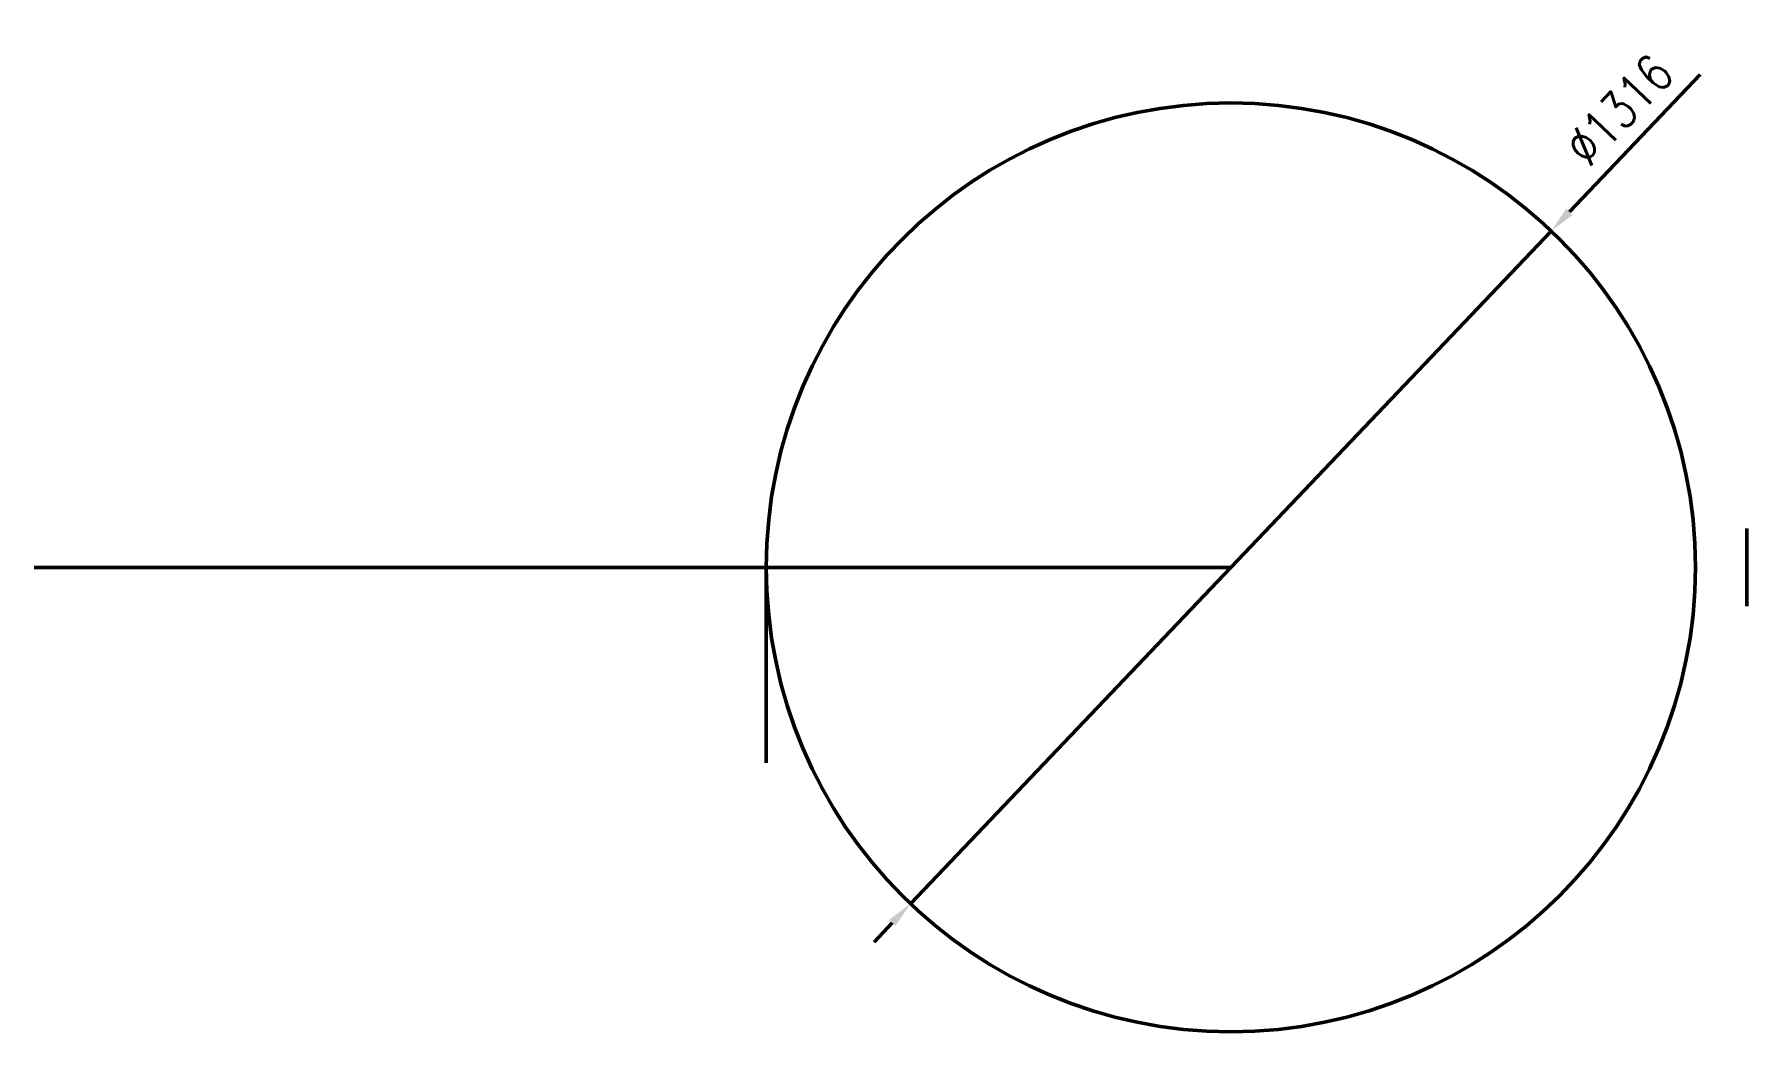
# Model space of a CAD drawing. Header units: millimetres. Extents: x 6558 to 31654, y 4748 to 14840.
# Drawn here: x 29228 to 31654, y 9256 to 10670 of the extents above; entities that cross this region are included whole.
import ezdxf

# ---------------------------------------------------------------- set-up
doc = ezdxf.new("R2010")
doc.units = ezdxf.units.MM
doc.header["$LTSCALE"] = 120
doc.layers.get('Defpoints').update_dxf_attribs({"lineweight": 18})
doc.layers.add('1轮廓实线层', color=7, linetype='Continuous', lineweight=50)
doc.styles.add('TH_GBDIM', font='romans.shx', dxfattribs={"width": 0.8, "bigfont": 'gbcbig.shx'})
doc.dimstyles.new('TH_GBDIM$3', dxfattribs={"dimscale": 15, "dimtxt": 3.5, "dimasz": 2.5, "dimexe": 2, "dimexo": 0, "dimgap": 1.5, "dimtad": 1, "dimdec": 0, "dimzin": 0, "dimdsep": 46, "dimtxsty": 'TH_GBDIM', "dimcen": 2.5, "dimclrd": 256, "dimclre": 256, "dimclrt": 256, "dimadec": 0, "dimazin": 0, "dimtfac": 0.714286, "dimtdec": 0, "dimtmove": 0, "dimatfit": 3, "dimfxl": 0, "dimtzin": 0, "dimlwd": -1, "dimlwe": -1, "dimarcsym": 0})

# ---------------------------------------------------------------- blocks, each defined once
blk = doc.blocks.new('*D18')
at = {"layer": '1轮廓实线层'}
for p, q in [((31588.1, 10612.6), (31402.9, 10418.2)), ((30469.6, 9437.9), (31377.1, 10391)), ((30443.8, 9410.7), (30417.9, 9383.5))]:
    blk.add_line(p, q, dxfattribs=at)
for points in [[(31398.4, 10422.5), (31407.4, 10413.8), (31377.1, 10391)], [(30439.3, 9415), (30448.3, 9406.4), (30469.6, 9437.9)]]:
    blk.add_solid(points, dxfattribs=at)
at = {"layer": 'Defpoints', "color": 0}
for p in [(31377.1, 10391), (30469.6, 9437.9)]:
    blk.add_point(p, dxfattribs=at)
at = {"layer": '1轮廓实线层', "insert": (31473.1, 10562.6), "char_height": 52.5, "attachment_point": 5, "rotation": 46.4079, "style": 'TH_GBDIM'}
blk.add_mtext('∅1316', dxfattribs=at)

msp = doc.modelspace()

# ---------------------------------------------------------------- linework, layer by layer
at = {"layer": '1轮廓实线层'}
for p, q in [((31654.05, 9969.43), (31654.05, 9859.43)), ((30923.35, 9914.43), (29228.47, 9914.43)), ((30265.16, 9914.43), (30265.16, 9637.57))]:
    msp.add_line(p, q, dxfattribs=at)
msp.add_circle((30923.35, 9914.43), 658, dxfattribs=at)

# ---------------------------------------------------------------- dimensions: what is measured, and where the dimension line sits
dim = msp.add_diameter_dim_2p(p1=(30469.65, 9437.86), p2=(31377.06, 10391), dimstyle='TH_GBDIM$3', dxfattribs=at)
dim.commit()
dim.dimension.update_dxf_attribs({"geometry": '*D18', "text_midpoint": (31473.1, 10562.59)})

doc.saveas('drawing.dxf')
